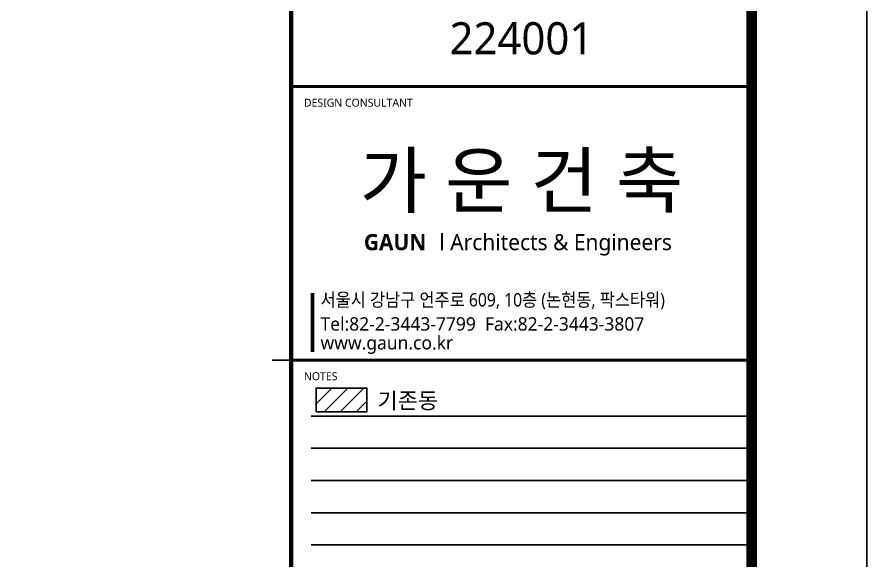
# Model space of a CAD drawing. Header units: millimetres. Extents: x 0 to 168200, y 0 to 118800.
# Drawn here: x 136470 to 168200, y 79511 to 99794 of the extents above; entities that cross this region are included whole.
import ezdxf
from ezdxf.enums import TextEntityAlignment as Align

# ---------------------------------------------------------------- set-up
doc = ezdxf.new("R2010")
doc.units = ezdxf.units.MM
doc.header["$LTSCALE"] = 200
doc.layers.get('DEFPOINTS').update_dxf_attribs({"color": 137})
for name, color, linetype in [('HAT', 8, 'Continuous'), ('TEXT', 2, 'Continuous'), ('XR-SHEET$0$XR-SHEET$0$SHT', 5, 'Continuous'), ('XR-SHEET$0$XREF-Form$0$SHT', 5, 'Continuous'), ('XR-SHEET$0$XREF-Form$0$TEXT', 3, 'Continuous')]:
    doc.layers.add(name, color=color, linetype=linetype)
doc.layers.add('XR-SHEET$0$XREF-Form$0$TEMP', color=171, linetype='Continuous', plot=False)
doc.styles.add('XR-SHEET$0$XR-SHEET$0$맑은고딕', font='')
doc.styles.add('XR-SHEET$0$XREF-Form$0$맑은고딕', font='')
doc.styles.add('XR-SHEET$0$XREF-Form$0$맑은고딕B', font='')
doc.styles.add('돋움', font='')
doc.styles.get('XR-SHEET$0$XR-SHEET$0$맑은고딕').set_extended_font_data('Malgun Gothic')
doc.styles.get('XR-SHEET$0$XREF-Form$0$맑은고딕').set_extended_font_data('Malgun Gothic')
doc.styles.get('XR-SHEET$0$XREF-Form$0$맑은고딕B').set_extended_font_data('Malgun Gothic', bold=True)
doc.styles.get('돋움').set_extended_font_data('Dotum')

# ---------------------------------------------------------------- blocks, each defined once
blk = doc.blocks.new('XR-SHEET')
at = {"layer": 'DEFPOINTS', "linetype": 'Continuous', "ltscale": 2}
for points in [[(737.28, 424.56), (819.5, 424.56)], [(737.28, 424.56), (819.5, 424.56)], [(737.28, 418.56), (819.5, 418.56)], [(737.28, 418.56), (819.5, 418.56)], [(737.28, 412.56), (819.5, 412.56)], [(737.28, 412.56), (819.5, 412.56)], [(737.28, 406.56), (819.5, 406.56)], [(737.28, 406.56), (819.5, 406.56)], [(737.28, 400.56), (819.5, 400.56)], [(737.28, 400.56), (819.5, 400.56)]]:
    blk.add_lwpolyline(points, dxfattribs=at)
at = {"layer": 'XR-SHEET$0$XREF-Form$0$SHT'}
blk.add_lwpolyline([(0, 594), (841, 594), (841, 0), (0, 0)], close=True, dxfattribs=at)
at = {"layer": 'XR-SHEET$0$XREF-Form$0$SHT', "const_width": 2}
blk.add_lwpolyline([(46.5, 573), (819.5, 573), (819.5, 21), (46.5, 21)], close=True, dxfattribs=at)
at = {"layer": 'XR-SHEET$0$XREF-Form$0$SHT'}
for points, const_width in [([(733.5, 573), (733.5, 21)], 0.8), ([(733.5, 486), (819.5, 486)], 0.568), ([(733.5, 435), (819.5, 435)], 0.568)]:
    blk.add_lwpolyline(points, dxfattribs=dict(at, const_width=const_width))
at = {"layer": 'XR-SHEET$0$XREF-Form$0$SHT', "color": 7, "const_width": 0.7}
blk.add_lwpolyline([(737.5, 447.5), (737.5, 436.5)], dxfattribs=at)
at = {"layer": 'XR-SHEET$0$XREF-Form$0$TEMP'}
blk.add_line((733.5, 435), (730, 435), dxfattribs=at)
at = {"layer": 'XR-SHEET$0$XR-SHEET$0$SHT', "style": 'XR-SHEET$0$XR-SHEET$0$맑은고딕'}
blk.add_text('224001', height=6, dxfattribs=at).set_placement((776.5, 495), align=Align.MIDDLE_CENTER)
at = {"layer": 'XR-SHEET$0$XREF-Form$0$SHT', "color": 9, "style": 'XR-SHEET$0$XREF-Form$0$맑은고딕'}
for s, p in [('DESIGN CONSULTANT', (735.9, 483)), ('NOTES', (735.9, 432))]:
    blk.add_text(s, height=1.5, dxfattribs=at).set_placement(p, align=Align.MIDDLE_LEFT)
at = {"layer": 'XR-SHEET$0$XREF-Form$0$SHT', "color": 3, "style": 'XR-SHEET$0$XREF-Form$0$맑은고딕B'}
blk.add_text('GAUN ', height=3, dxfattribs=at).set_placement((753.43, 457), align=Align.MIDDLE_CENTER)
at = {"layer": 'XR-SHEET$0$XREF-Form$0$SHT', "color": 7, "style": 'XR-SHEET$0$XREF-Form$0$맑은고딕'}
blk.add_text('l Architects & Engineers', height=3, dxfattribs=at).set_placement((782.89, 457), align=Align.MIDDLE_CENTER)
at = {"layer": 'XR-SHEET$0$XREF-Form$0$SHT', "color": 7, "style": 'XR-SHEET$0$XREF-Form$0$맑은고딕', "width": 0.9}
blk.add_text('서울시 강남구 언주로 609, 10층 (논현동, 팍스타워)', height=2.5, dxfattribs=at).set_placement((739, 446.25), align=Align.MIDDLE_LEFT)
at = {"layer": 'XR-SHEET$0$XREF-Form$0$SHT', "color": 7, "style": 'XR-SHEET$0$XREF-Form$0$맑은고딕'}
for s, p in [('Tel:82-2-3443-7799  Fax:82-2-3443-3807', (739, 441.75)), ('www.gaun.co.kr', (739, 438.25))]:
    blk.add_text(s, height=2.5, dxfattribs=at).set_placement(p, align=Align.MIDDLE_LEFT)
at = {"layer": 'XR-SHEET$0$XREF-Form$0$TEXT', "color": 2, "style": 'XR-SHEET$0$XREF-Form$0$맑은고딕B'}
blk.add_text('가 운 건 축', height=10, dxfattribs=at).set_placement((776.5, 468.5), align=Align.MIDDLE_CENTER)

msp = doc.modelspace()

# ---------------------------------------------------------------- hatches: boundary and pattern name
at = {"layer": 'HAT'}
h = msp.add_hatch(dxfattribs=at)
h.set_pattern_fill('ANSI31', color=256, scale=133.3333)
h.paths.add_polyline_path([(147632.8, 85960), (147632.8, 85071.3), (149530.6, 85071.3), (149530.6, 85960)])

# ---------------------------------------------------------------- linework, layer by layer
msp.add_lwpolyline([(147632.8, 85071.3), (149530.6, 85071.3), (149530.6, 85960), (147632.8, 85960)], close=True, dxfattribs=at)

# ---------------------------------------------------------------- block references
at = {"xscale": 200, "yscale": 200, "zscale": 200}
msp.add_blockref('XR-SHEET', (0, 0), dxfattribs=at)

# ---------------------------------------------------------------- texts
at = {"layer": 'TEXT', "style": '돋움'}
msp.add_text('기존동', height=600, dxfattribs=at).set_placement((149931.6, 85010.8), align=Align.BOTTOM_LEFT)

doc.saveas('drawing.dxf')
